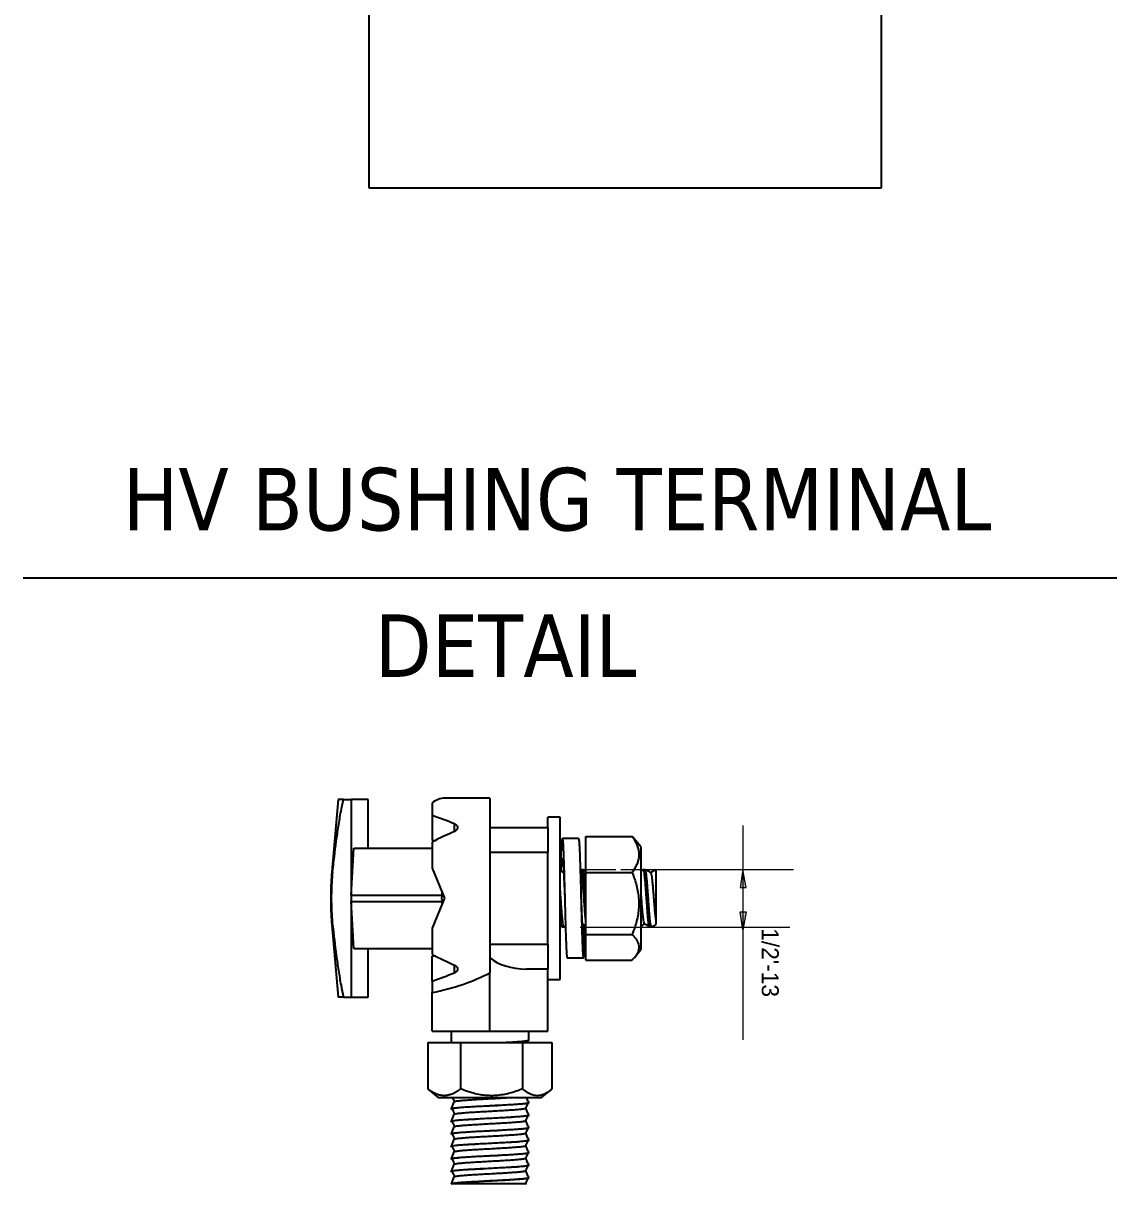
# Model space of a CAD drawing. Header units: millimetres. Extents: x 0 to 6631, y 0 to 4689.
# Drawn here: x 3067 to 3942, y 1814 to 2742 of the extents above; entities that cross this region are included whole.
import ezdxf

# ---------------------------------------------------------------- set-up
doc = ezdxf.new("R2010")
doc.units = ezdxf.units.MM
doc.header["$LTSCALE"] = 13
doc.layers.add('几何体', color=7, linetype='Continuous')
doc.layers.add('标注、文本', color=3, linetype='Continuous', lineweight=25)
doc.layers.add('铁心', color=3, linetype='Continuous', lineweight=0)
doc.styles.get("Standard").update_dxf_attribs({"font": 'gbenor.shx', "bigfont": 'gbcbig.shx'})
doc.styles.add('Tahoma$001', font='tahoma.ttf', dxfattribs={"height": 2.159784})

msp = doc.modelspace()

# ---------------------------------------------------------------- hatches: boundary and pattern name
at = {"layer": '铁心', "lineweight": 13}
h = msp.add_hatch(color=256, dxfattribs=at)
h.dxf.hatch_style = 2
h.paths.add_polyline_path([(3643.02, 2064.98), (3640.98, 2050.64), (3645.59, 2050.64)])
h = msp.add_hatch(color=256, dxfattribs=at)
h.dxf.hatch_style = 2
h.paths.add_polyline_path([(3643.02, 2016.99), (3640.98, 2031.33), (3645.59, 2031.33)])

# ---------------------------------------------------------------- linework, layer by layer
at = {"layer": '几何体'}
for p, q in [((3343.95, 3528.51), (3343.95, 2610.03)), ((3753.95, 2610.03), (3753.95, 3528.51)), ((3343.95, 2610.03), (3753.95, 2610.03)), ((3319.35, 2121.1), (3314.25, 2063.4)), ((3323.65, 2121.1), (3319.35, 2121.1)), ((3323.65, 2121.1), (3329.79, 2121.1)), ((3329.79, 2121.1), (3329.79, 2044.72)), ((3343.23, 2121.1), (3329.79, 2121.1)), ((3343.23, 2082.1), (3343.23, 2121.1)), ((3394.48, 2118.42), (3394.48, 2108.28)), ((3440.73, 2122.1), (3404.48, 2122.1)), ((3440.73, 2122.1), (3440.73, 2098.67)), ((3394.48, 2108.28), (3394.48, 2088.35)), ((3496.98, 2107.1), (3486.98, 2107.1)), ((3486.98, 2098.67), (3486.98, 2107.1)), ((3496.98, 1977.1), (3496.98, 2107.1)), ((3412.33, 2095.56), (3412.33, 2101.62)), ((3440.73, 2098.67), (3440.73, 1985.54)), ((3440.73, 2098.67), (3486.98, 2098.67)), ((3486.98, 2098.67), (3486.98, 2078.67)), ((3394.48, 2088.35), (3397.06, 2088.35)), ((3511.66, 2089.79), (3498.66, 2089.79)), ((3517.48, 2091.52), (3554.45, 2091.52)), ((3517.48, 2062.64), (3517.48, 2091.52)), ((3556.4, 2089.33), (3554.45, 2091.52)), ((3561.48, 2083.16), (3556.42, 2089.35)), ((3329.79, 2044.72), (3331.76, 2082.1)), ((3331.76, 2082.1), (3394.48, 2082.1)), ((3394.48, 2087.06), (3394.48, 2066.1)), ((3486.98, 2078.67), (3440.73, 2078.67)), ((3486.98, 2074.12), (3486.98, 2078.67)), ((3561.48, 2083.16), (3561.48, 2001.05)), ((3486.98, 2010.09), (3486.98, 2074.12)), ((3314.25, 2063.4), (3314.88, 2063.4)), ((3394.48, 2066.1), (3404.48, 2042.1)), ((3499.7, 2062.75), (3499.44, 2062.6)), ((3499.73, 2062.22), (3499.51, 2062.5)), ((3513.41, 2064.96), (3512.96, 2064.69)), ((3514.92, 2064.98), (3513.47, 2064.98)), ((3517.48, 2013.22), (3517.48, 2062.64)), ((3517.48, 2062.64), (3554.45, 2062.64)), ((3563.41, 2064.96), (3561.48, 2063.81)), ((3564.92, 2064.98), (3563.47, 2064.98)), ((3573.47, 2064.98), (3573.41, 2064.89)), ((3313.47, 2045.77), (3313.47, 2038.43)), ((3313.92, 2045.77), (3313.47, 2045.77)), ((3313.92, 2038.43), (3313.92, 2045.77)), ((3329.79, 2044.72), (3402.21, 2044.72)), ((3329.79, 2044.72), (3329.79, 2039.49)), ((3404.48, 2042.1), (3394.48, 2018.1)), ((3313.47, 2038.43), (3313.92, 2038.43)), ((3329.79, 2039.49), (3402.21, 2039.49)), ((3331.76, 2002.1), (3329.79, 2039.49)), ((3329.79, 2039.49), (3329.79, 1963.1)), ((3402.21, 2039.49), (3402.31, 2036.91)), ((3314.25, 2020.81), (3319.35, 1963.1)), ((3314.88, 2020.81), (3314.25, 2020.81)), ((3394.48, 2018.1), (3394.48, 1997.15)), ((3498.47, 2019.23), (3499.92, 2019.23)), ((3499.97, 2019.24), (3501.16, 2019.87)), ((3568.47, 2019.23), (3569.92, 2019.23)), ((3440.73, 2005.54), (3486.98, 2005.54)), ((3486.98, 2005.54), (3486.98, 2010.09)), ((3486.98, 2005.54), (3486.98, 1985.54)), ((3517.48, 2013.22), (3554.45, 2013.22)), ((3517.48, 1992.69), (3517.48, 2013.22)), ((3331.76, 2002.1), (3394.48, 2002.1)), ((3343.23, 1963.1), (3343.23, 2002.1)), ((3394.48, 1975.93), (3394.48, 1995.85)), ((3397.06, 1995.85), (3394.48, 1995.85)), ((3556.42, 1994.86), (3561.48, 2001.05)), ((3412.33, 1982.59), (3412.33, 1988.65)), ((3502.48, 1994.42), (3515.48, 1994.42)), ((3517.48, 1992.69), (3554.45, 1992.69)), ((3440.73, 1985.54), (3440.73, 1982.54)), ((3440.73, 1935.85), (3440.73, 1982.54)), ((3486.98, 1985.54), (3469.89, 1985.54)), ((3486.98, 1982.84), (3486.98, 1985.54)), ((3486.98, 1935.85), (3486.98, 1982.84)), ((3486.98, 1977.1), (3496.98, 1977.1)), ((3394.48, 1975.93), (3394.48, 1966.69)), ((3323.65, 1963.1), (3319.35, 1963.1)), ((3323.65, 1963.1), (3329.79, 1963.1)), ((3329.79, 1963.1), (3343.23, 1963.1)), ((3394.48, 1935.85), (3394.48, 1966.69)), ((3394.48, 1935.85), (3440.73, 1935.85)), ((3409.73, 1935.85), (3409.73, 1933.76)), ((3409.73, 1933.76), (3409.73, 1926.7)), ((3440.73, 1935.85), (3486.98, 1935.85)), ((3471.73, 1928.76), (3471.73, 1935.85)), ((3391.1, 1926.7), (3391.1, 1889.73)), ((3391.1, 1926.7), (3417.14, 1926.7)), ((3417.14, 1926.7), (3417.14, 1889.73)), ((3417.14, 1926.7), (3466.78, 1926.7)), ((3466.78, 1926.7), (3466.78, 1889.73)), ((3466.78, 1926.7), (3490.36, 1926.7)), ((3470.67, 1926.7), (3471.72, 1928.72)), ((3490.36, 1926.7), (3490.36, 1889.73)), ((3391.1, 1889.73), (3391.89, 1889.07)), ((3391.86, 1889.08), (3399.67, 1882.7)), ((3481.79, 1882.7), (3489.59, 1889.08)), ((3481.79, 1882.7), (3399.67, 1882.7)), ((3471.73, 1878.76), (3471.73, 1878.85)), ((3409.73, 1873.85), (3409.73, 1873.76)), ((3471.73, 1868.76), (3471.73, 1868.85)), ((3409.73, 1863.85), (3409.73, 1863.76)), ((3471.73, 1858.76), (3471.73, 1858.85)), ((3409.73, 1853.85), (3409.73, 1853.76)), ((3471.73, 1848.76), (3471.73, 1848.85)), ((3409.73, 1843.85), (3409.73, 1843.76)), ((3471.73, 1838.76), (3471.73, 1838.85)), ((3409.73, 1833.85), (3409.73, 1833.76)), ((3471.73, 1828.76), (3471.73, 1828.85)), ((3409.73, 1823.85), (3409.73, 1823.76)), ((3471.73, 1818.76), (3471.73, 1818.85)), ((3469.7, 1813.89), (3469.48, 1814.43))]:
    msp.add_line(p, q, dxfattribs=at)
at = {"layer": '几何体', "flags": 128}
for points in [[(3410.41, 1873.44), (3410.32, 1873.45), (3409.73, 1873.76), (3409.78, 1873.85), (3410.62, 1874.14), (3412.47, 1874.44), (3415.22, 1874.73), (3418.79, 1875.01), (3423.51, 1875.33), (3428.89, 1875.64), (3434.65, 1875.94), (3440.73, 1876.26), (3446.81, 1876.58), (3452.57, 1876.88), (3457.94, 1877.2), (3462.67, 1877.52), (3466.5, 1877.82), (3469.36, 1878.13), (3471.14, 1878.45), (3471.73, 1878.76), (3471.73, 1878.76)], [(3410.41, 1863.44), (3410.32, 1863.45), (3409.73, 1863.76), (3409.78, 1863.85), (3410.62, 1864.14), (3412.47, 1864.44), (3415.22, 1864.73), (3418.79, 1865.01), (3423.51, 1865.33), (3428.89, 1865.64), (3434.65, 1865.94), (3440.73, 1866.26), (3446.81, 1866.58), (3452.57, 1866.88), (3457.94, 1867.2), (3462.67, 1867.52), (3466.5, 1867.82), (3469.36, 1868.13), (3471.14, 1868.45), (3471.73, 1868.76), (3471.73, 1868.76)], [(3410.41, 1853.44), (3410.32, 1853.45), (3409.73, 1853.76), (3409.78, 1853.85), (3410.62, 1854.14), (3412.47, 1854.44), (3415.22, 1854.73), (3418.79, 1855.01), (3423.51, 1855.33), (3428.89, 1855.64), (3434.65, 1855.94), (3440.73, 1856.26), (3446.81, 1856.58), (3452.57, 1856.88), (3457.94, 1857.2), (3462.67, 1857.52), (3466.5, 1857.82), (3469.36, 1858.13), (3471.14, 1858.45), (3471.73, 1858.76), (3471.73, 1858.76)], [(3410.41, 1843.44), (3410.32, 1843.45), (3409.73, 1843.76), (3409.78, 1843.85), (3410.62, 1844.14), (3412.47, 1844.44), (3415.22, 1844.73), (3418.79, 1845.01), (3423.51, 1845.33), (3428.89, 1845.64), (3434.65, 1845.94), (3440.73, 1846.26), (3446.81, 1846.58), (3452.57, 1846.88), (3457.94, 1847.2), (3462.67, 1847.52), (3466.5, 1847.82), (3469.36, 1848.13), (3471.14, 1848.45), (3471.73, 1848.76), (3471.73, 1848.76)], [(3410.41, 1833.44), (3410.32, 1833.45), (3409.73, 1833.76), (3409.78, 1833.85), (3410.62, 1834.14), (3412.47, 1834.44), (3415.22, 1834.73), (3418.79, 1835.01), (3423.51, 1835.33), (3428.89, 1835.64), (3434.65, 1835.94), (3440.73, 1836.26), (3446.81, 1836.58), (3452.57, 1836.88), (3457.94, 1837.2), (3462.67, 1837.52), (3466.5, 1837.82), (3469.36, 1838.13), (3471.14, 1838.45), (3471.73, 1838.76), (3471.73, 1838.76)], [(3410.41, 1823.44), (3410.32, 1823.45), (3409.73, 1823.76), (3409.78, 1823.85), (3410.62, 1824.14), (3412.47, 1824.44), (3415.22, 1824.73), (3418.79, 1825.01), (3423.51, 1825.33), (3428.89, 1825.64), (3434.65, 1825.94), (3440.73, 1826.26), (3446.81, 1826.58), (3452.57, 1826.88), (3457.94, 1827.2), (3462.67, 1827.52), (3466.5, 1827.82), (3469.36, 1828.13), (3471.14, 1828.45), (3471.73, 1828.76), (3471.73, 1828.76)]]:
    msp.add_lwpolyline(points, dxfattribs=at)
at = {"layer": '几何体'}
for centre, start, end in [((3513.47, 2045.77), 174.94393, 180), ((3513.47, 2038.43), 180, 185.05607)]:
    msp.add_arc(centre, 200, start, end, dxfattribs=at)
for centre, major_axis, ratio, start_param, end_param in [((3404.48, 2042.1), (0, 80), 0.416667, 0, 0.304693), ((3419.48, 2042.1), (131.35, -65.45), 0.350222, 1.797193, 1.932191), ((3419.48, 2042.1), (131.35, 65.45), 0.350222, 1.451638, 1.586635), ((3419.48, 2042.1), (131.35, -65.45), 0.350222, 4.69655, 4.831548), ((3469.89, 2005.54), (34.64, 0), 0.57735, 3.711747, 4.712389), ((3419.48, 2042.1), (131.35, 65.45), 0.350222, 4.350995, 4.485992), ((3348.23, 2042.1), (138.56, 0), 0.57735, 5.0527, 5.443317)]:
    msp.add_ellipse(centre, major_axis=major_axis, ratio=ratio, start_param=start_param, end_param=end_param, dxfattribs=at)
for points, knots in [([(3314.88, 2063.4), (3315.83, 2071.49), (3317.25, 2083.64), (3319.56, 2099.69), (3321.38, 2110.93), (3322.94, 2117.96), (3323.65, 2121.1)], [0, 0, 0, 0, 0.415134, 0.623065, 0.831273, 1, 1, 1, 1]), ([(3412.33, 2101.62), (3412.79, 2101.4), (3413.7, 2100.94), (3414.53, 2099.91), (3414.86, 2098.74), (3414.6, 2097.54), (3413.79, 2096.38), (3412.83, 2095.84), (3412.33, 2095.56)], [0, 0, 0, 0, 0.163826, 0.327654, 0.491393, 0.654851, 0.818278, 1, 1, 1, 1]), ([(3497.31, 2063.73), (3497.32, 2064.19), (3497.4, 2066.92), (3497.55, 2071.39), (3497.74, 2076.89), (3497.92, 2081.49), (3498.1, 2085.18), (3498.29, 2087.88), (3498.48, 2089.5), (3498.67, 2089.97), (3498.85, 2089.32), (3499.03, 2087.57), (3499.23, 2084.74), (3499.42, 2080.86), (3499.61, 2076.08), (3499.79, 2070.54), (3499.97, 2064.34), (3500.16, 2057.56), (3500.36, 2050.37), (3500.55, 2043.03), (3500.73, 2035.72), (3500.91, 2028.57), (3501.1, 2021.67), (3501.3, 2015.22), (3501.49, 2009.46), (3501.67, 2004.51), (3501.85, 2000.43), (3502.04, 1997.29), (3502.23, 1995.28), (3502.38, 1994.37), (3502.46, 1994.51), (3502.48, 1994.54)], [0, 0, 0, 0, 0.0075335, 0.0442685, 0.0807823, 0.1166487, 0.152515, 0.1890288, 0.2257638, 0.2622776, 0.298144, 0.3340103, 0.3705242, 0.4072591, 0.443773, 0.4796393, 0.5155056, 0.5520195, 0.5887544, 0.6252683, 0.6611346, 0.6970009, 0.7335148, 0.7702497, 0.8067636, 0.8426299, 0.8784962, 0.9150101, 0.9517451, 0.9882589, 1, 1, 1, 1]), ([(3511.66, 2089.74), (3511.66, 2089.76), (3511.73, 2089.94), (3511.85, 2089.25), (3512.03, 2087.59), (3512.23, 2084.73), (3512.42, 2080.86), (3512.61, 2076.08), (3512.79, 2070.54), (3512.97, 2064.34), (3513.16, 2057.56), (3513.36, 2050.37), (3513.55, 2043.03), (3513.73, 2035.72), (3513.91, 2028.57), (3514.1, 2021.67), (3514.3, 2015.22), (3514.49, 2009.46), (3514.67, 2004.51), (3514.85, 2000.43), (3515.04, 1997.3), (3515.23, 1995.23), (3515.42, 1994.29), (3515.6, 1994.49), (3515.78, 1995.78), (3515.98, 1998.19), (3516.17, 2001.66), (3516.36, 2006.08), (3516.54, 2011.33), (3516.69, 2016.18), (3516.78, 2019.46), (3516.82, 2020.55)], [0, 0, 0, 0, 0.003064, 0.038923, 0.074781, 0.111287, 0.148013, 0.184519, 0.220377, 0.256235, 0.292741, 0.329468, 0.365973, 0.401832, 0.43769, 0.474196, 0.510922, 0.547428, 0.583286, 0.619144, 0.65565, 0.692377, 0.728882, 0.764741, 0.800599, 0.837105, 0.873831, 0.910337, 0.946195, 0.982053, 1, 1, 1, 1]), ([(3554.45, 2091.52), (3555.29, 2090.26), (3556.77, 2088.04), (3558.34, 2084.76), (3559.38, 2081.72), (3559.92, 2078.6), (3559.91, 2075.54), (3559.4, 2072.59), (3558.48, 2069.75), (3557.17, 2066.94), (3555.78, 2064.57), (3554.8, 2063.15), (3554.45, 2062.64)], [0, 0, 0, 0, 0.136729, 0.239705, 0.342646, 0.448946, 0.555232, 0.651353, 0.747497, 0.846086, 0.944701, 1, 1, 1, 1]), ([(3497.65, 2063.54), (3497.66, 2063.8), (3497.76, 2065.63), (3497.92, 2068.29), (3498.14, 2071.32), (3498.39, 2073.22), (3498.63, 2073.97), (3498.85, 2073.55), (3499.08, 2071.98), (3499.32, 2069.29), (3499.56, 2065.58), (3499.79, 2061.04), (3500.02, 2055.8), (3500.26, 2050.03), (3500.45, 2045.35), (3500.55, 2042.7), (3500.57, 2042.09)], [0, 0, 0, 0, 0.012587, 0.092129, 0.17167, 0.252712, 0.333753, 0.413295, 0.492836, 0.573878, 0.654919, 0.73446, 0.814002, 0.895043, 0.976085, 1, 1, 1, 1]), ([(3314.88, 2063.4), (3314.6, 2060.49), (3314.03, 2054.65), (3313.95, 2048.74), (3313.92, 2045.77)], [0, 0, 0, 0, 0.4978927, 1, 1, 1, 1]), ([(3499.51, 2062.56), (3498.75, 2062.96), (3497.91, 2063.41), (3497.07, 2063.85), (3496.98, 2063.9)], [0, 0, 0, 0, 0.895937, 1, 1, 1, 1]), ([(3517.48, 2023.57), (3517.4, 2024.31), (3517.21, 2025.98), (3516.91, 2029.33), (3516.59, 2033.29), (3516.29, 2037.61), (3515.97, 2042.1), (3515.65, 2046.6), (3515.35, 2050.91), (3515.04, 2054.89), (3514.71, 2058.38), (3514.41, 2061.24), (3514.1, 2063.39), (3513.78, 2064.64), (3513.55, 2065.13), (3513.43, 2064.92), (3513.41, 2064.89)], [0, 0, 0, 0, 0.063263, 0.140469, 0.217372, 0.293346, 0.37043, 0.447514, 0.523488, 0.600391, 0.677597, 0.753701, 0.830365, 0.907631, 0.983997, 1, 1, 1, 1]), ([(3517.48, 2041.24), (3517.46, 2041.53), (3517.33, 2043.31), (3517.1, 2046.6), (3516.8, 2050.91), (3516.48, 2054.89), (3516.16, 2058.38), (3515.86, 2061.25), (3515.55, 2063.36), (3515.23, 2064.72), (3515.02, 2064.89), (3514.92, 2064.98)], [0, 0, 0, 0, 0.023668, 0.146327, 0.26722, 0.389592, 0.512444, 0.633544, 0.755535, 0.878484, 1, 1, 1, 1]), ([(3517.48, 2063.64), (3517.4, 2063.68), (3516.57, 2064.12), (3515.73, 2064.56), (3514.98, 2064.96)], [0, 0, 0, 0, 0.0946647, 1, 1, 1, 1]), ([(3554.45, 2062.64), (3555.12, 2060.96), (3556.44, 2057.59), (3558.03, 2052.34), (3559.21, 2046.95), (3559.87, 2041.46), (3559.95, 2035.97), (3559.46, 2030.46), (3558.39, 2024.96), (3556.76, 2019.16), (3555.27, 2015.31), (3554.45, 2013.22)], [0, 0, 0, 0, 0.106606, 0.21318, 0.322356, 0.431492, 0.538529, 0.645577, 0.756842, 0.868154, 1, 1, 1, 1]), ([(3568.47, 2019.23), (3568.37, 2019.31), (3568.16, 2019.48), (3567.84, 2020.84), (3567.53, 2022.96), (3567.23, 2025.82), (3566.91, 2029.31), (3566.59, 2033.3), (3566.29, 2037.61), (3565.97, 2042.1), (3565.65, 2046.6), (3565.35, 2050.91), (3565.04, 2054.89), (3564.71, 2058.38), (3564.41, 2061.24), (3564.1, 2063.39), (3563.78, 2064.64), (3563.55, 2065.13), (3563.43, 2064.92), (3563.41, 2064.89)], [0, 0, 0, 0, 0.06143, 0.123584, 0.185254, 0.246473, 0.308579, 0.370441, 0.431556, 0.493563, 0.555571, 0.616686, 0.678548, 0.740654, 0.801873, 0.863543, 0.925697, 0.987127, 1, 1, 1, 1]), ([(3569.98, 2019.31), (3569.96, 2019.28), (3569.83, 2019.08), (3569.61, 2019.57), (3569.29, 2020.82), (3568.98, 2022.97), (3568.67, 2025.82), (3568.35, 2029.31), (3568.04, 2033.3), (3567.74, 2037.61), (3567.42, 2042.1), (3567.1, 2046.6), (3566.8, 2050.91), (3566.48, 2054.89), (3566.16, 2058.38), (3565.86, 2061.25), (3565.55, 2063.36), (3565.23, 2064.72), (3565.02, 2064.89), (3564.92, 2064.98)], [0, 0, 0, 0, 0.011397, 0.072919, 0.135166, 0.196927, 0.258239, 0.320437, 0.382392, 0.443598, 0.505698, 0.567799, 0.629005, 0.69096, 0.753158, 0.814469, 0.876231, 0.938478, 1, 1, 1, 1]), ([(3569.51, 2062.56), (3568.75, 2062.96), (3567.24, 2063.76), (3565.73, 2064.56), (3564.98, 2064.96)], [0, 0, 0, 0, 0.499998, 1, 1, 1, 1]), ([(3573.41, 2064.96), (3572.74, 2064.56), (3571.41, 2063.77), (3570.09, 2062.98), (3569.44, 2062.6)], [0, 0, 0, 0, 0.5084312, 1, 1, 1, 1]), ([(3573.47, 2025.34), (3573.38, 2026.06), (3573.19, 2027.62), (3572.88, 2030.66), (3572.56, 2034.22), (3572.26, 2038.08), (3571.94, 2042.1), (3571.63, 2046.12), (3571.32, 2049.99), (3571.01, 2053.55), (3570.69, 2056.67), (3570.39, 2059.24), (3570.07, 2061.13), (3569.77, 2062.29), (3569.59, 2062.43), (3569.51, 2062.5)], [0, 0, 0, 0, 0.069578, 0.148961, 0.228032, 0.306145, 0.385403, 0.464661, 0.542774, 0.621846, 0.701228, 0.779476, 0.858301, 0.937746, 1, 1, 1, 1]), ([(3573.47, 2064.98), (3573.47, 2064.87), (3573.47, 2064.64), (3573.47, 2063.51), (3573.47, 2061.82), (3573.47, 2059.58), (3573.47, 2056.83), (3573.47, 2053.72), (3573.47, 2050.29), (3573.47, 2046.72), (3573.47, 2043.01), (3573.47, 2039.38), (3573.47, 2035.84), (3573.47, 2032.58), (3573.47, 2029.61), (3573.47, 2027.17), (3573.47, 2025.91), (3573.47, 2025.34)], [0, 0, 0, 0, 0.068332, 0.138646, 0.206978, 0.277295, 0.345392, 0.415563, 0.482081, 0.550543, 0.616538, 0.684529, 0.749237, 0.815857, 0.879748, 0.945555, 1, 1, 1, 1]), ([(3402.31, 2047.31), (3402.28, 2046.97), (3402.2, 2046.12), (3402.21, 2045.25), (3402.21, 2044.72)], [0, 0, 0, 0, 0.398937, 1, 1, 1, 1]), ([(3499.98, 2019.31), (3499.96, 2019.28), (3499.83, 2019.08), (3499.61, 2019.57), (3499.29, 2020.82), (3498.98, 2022.97), (3498.67, 2025.82), (3498.35, 2029.31), (3498.04, 2033.29), (3497.74, 2037.61), (3497.42, 2042.09), (3497.16, 2045.73), (3497.02, 2047.73), (3496.98, 2048.29)], [0, 0, 0, 0, 0.019242, 0.123112, 0.228206, 0.332481, 0.435996, 0.541008, 0.645609, 0.748946, 0.853793, 0.95864, 1, 1, 1, 1]), ([(3513.58, 2041.83), (3513.58, 2041.82), (3513.58, 2041.79), (3513.57, 2041.97), (3513.57, 2042.1)], [0, 0, 0, 0, 0.2441511, 1, 1, 1, 1]), ([(3513.57, 2042.09), (3513.62, 2040.69), (3513.75, 2037.26), (3513.96, 2031.91), (3514.2, 2026.3), (3514.44, 2021.28), (3514.67, 2017.07), (3514.89, 2013.76), (3515.14, 2011.48), (3515.38, 2010.35), (3515.6, 2010.39), (3515.83, 2011.59), (3516.07, 2013.94), (3516.3, 2017), (3516.43, 2019.62), (3516.49, 2020.74)], [0, 0, 0, 0, 0.055589, 0.135076, 0.216063, 0.29705, 0.376537, 0.456025, 0.537011, 0.617998, 0.697486, 0.776973, 0.85796, 0.938947, 1, 1, 1, 1]), ([(3564.51, 2021.71), (3564.49, 2021.68), (3564.36, 2021.49), (3564.13, 2021.96), (3563.79, 2023.16), (3563.49, 2025.12), (3563.19, 2027.65), (3562.88, 2030.66), (3562.56, 2034.22), (3562.26, 2038.09), (3561.94, 2042.1), (3561.68, 2045.47), (3561.53, 2047.36), (3561.48, 2047.97)], [0, 0, 0, 0, 0.020982, 0.127573, 0.235389, 0.342171, 0.433218, 0.537096, 0.640567, 0.742783, 0.846498, 0.950212, 1, 1, 1, 1]), ([(3313.92, 2038.43), (3313.95, 2035.49), (3314.03, 2029.58), (3314.6, 2023.74), (3314.88, 2020.81)], [0, 0, 0, 0, 0.497967, 1, 1, 1, 1]), ([(3498.47, 2019.23), (3498.37, 2019.31), (3498.16, 2019.48), (3497.84, 2020.84), (3497.53, 2022.97), (3497.25, 2025.57), (3497.06, 2027.68), (3496.98, 2028.61)], [0, 0, 0, 0, 0.208626, 0.419711, 0.629151, 0.837063, 1, 1, 1, 1]), ([(3573.47, 2025.34), (3573.47, 2024.68), (3573.47, 2023.36), (3573.47, 2022.04), (3573.47, 2021.22), (3573.47, 2021.16), (3573.47, 2021.13)], [0, 0, 0, 0, 0.254862, 0.517115, 0.771974, 1, 1, 1, 1]), ([(3314.88, 2020.81), (3315.83, 2012.72), (3317.25, 2000.57), (3319.55, 1984.51), (3321.38, 1973.28), (3322.95, 1966.25), (3323.65, 1963.1)], [0, 0, 0, 0, 0.415131, 0.623233, 0.831274, 1, 1, 1, 1]), ([(3514.66, 2021.82), (3515.33, 2021.42), (3516.27, 2020.87), (3517.21, 2020.32), (3517.48, 2020.16)], [0, 0, 0, 0, 0.714064, 1, 1, 1, 1]), ([(3561.48, 2020.04), (3561.73, 2020.18), (3562.74, 2020.71), (3563.75, 2021.25), (3564.51, 2021.65)], [0, 0, 0, 0, 0.251411, 1, 1, 1, 1]), ([(3564.66, 2021.82), (3565.33, 2021.42), (3566.67, 2020.63), (3568.02, 2019.84), (3568.69, 2019.45)], [0, 0, 0, 0, 0.499999, 1, 1, 1, 1]), ([(3569.97, 2019.24), (3570.73, 2019.64), (3571.9, 2020.26), (3573.07, 2020.88), (3573.48, 2021.1)], [0, 0, 0, 0, 0.645567, 1, 1, 1, 1]), ([(3554.45, 2013.22), (3555.12, 2012.52), (3556.44, 2011.12), (3558.03, 2008.94), (3559.21, 2006.7), (3559.87, 2004.43), (3559.95, 2002.14), (3559.46, 1999.86), (3558.4, 1997.57), (3556.76, 1995.16), (3555.27, 1993.55), (3554.45, 1992.69)], [0, 0, 0, 0, 0.106605, 0.213179, 0.322354, 0.431489, 0.537964, 0.645578, 0.756419, 0.868155, 1, 1, 1, 1]), ([(3412.33, 1988.65), (3412.79, 1988.4), (3413.7, 1987.9), (3414.53, 1986.8), (3414.86, 1985.6), (3414.6, 1984.42), (3413.79, 1983.32), (3412.83, 1982.84), (3412.33, 1982.59)], [0, 0, 0, 0, 0.163826, 0.327654, 0.491393, 0.654851, 0.818278, 1, 1, 1, 1]), ([(3449.14, 1926.7), (3450.3, 1926.76), (3453.42, 1926.92), (3458.05, 1927.2), (3462.79, 1927.52), (3466.67, 1927.82), (3469.54, 1928.13), (3471.38, 1928.45), (3471.61, 1928.66), (3471.73, 1928.76)], [0, 0, 0, 0, 0.089407, 0.241472, 0.394131, 0.544622, 0.696215, 0.848994, 1, 1, 1, 1]), ([(3417.14, 1889.73), (3416.26, 1889.07), (3414.48, 1887.74), (3411.72, 1886.16), (3408.87, 1884.97), (3405.99, 1884.31), (3403.09, 1884.23), (3400.19, 1884.72), (3397.29, 1885.79), (3394.23, 1887.42), (3392.2, 1888.92), (3391.1, 1889.73)], [0, 0, 0, 0, 0.106605, 0.213179, 0.322354, 0.431489, 0.537964, 0.645578, 0.756419, 0.868155, 1, 1, 1, 1]), ([(3466.78, 1889.73), (3465.08, 1889.07), (3461.7, 1887.74), (3456.43, 1886.16), (3451.02, 1884.97), (3445.5, 1884.31), (3439.99, 1884.24), (3434.45, 1884.73), (3428.93, 1885.79), (3423.11, 1887.42), (3419.24, 1888.92), (3417.14, 1889.73)], [0, 0, 0, 0, 0.106606, 0.21318, 0.322356, 0.431492, 0.538529, 0.645577, 0.756842, 0.868154, 1, 1, 1, 1]), ([(3490.36, 1889.73), (3489.33, 1888.89), (3487.52, 1887.41), (3484.84, 1885.84), (3482.36, 1884.8), (3479.81, 1884.27), (3477.31, 1884.27), (3474.9, 1884.78), (3472.58, 1885.7), (3470.29, 1887.01), (3468.35, 1888.41), (3467.19, 1889.38), (3466.78, 1889.73)], [0, 0, 0, 0, 0.136729, 0.239705, 0.342646, 0.448946, 0.555232, 0.651353, 0.747497, 0.846086, 0.944701, 1, 1, 1, 1]), ([(3409.73, 1873.85), (3409.84, 1873.96), (3410.07, 1874.16), (3411.92, 1874.48), (3414.79, 1874.79), (3418.67, 1875.1), (3423.4, 1875.42), (3428.79, 1875.73), (3434.64, 1876.04), (3440.73, 1876.35), (3446.82, 1876.67), (3452.67, 1876.97), (3458.06, 1877.29), (3462.79, 1877.61), (3466.66, 1877.91), (3469.57, 1878.23), (3471.25, 1878.55), (3471.93, 1878.76), (3471.69, 1878.87), (3471.67, 1878.89)], [0, 0, 0, 0, 0.06184, 0.124406, 0.186486, 0.248115, 0.310632, 0.372906, 0.434429, 0.496849, 0.559268, 0.620792, 0.683065, 0.745582, 0.807212, 0.869292, 0.931857, 0.993698, 1, 1, 1, 1]), ([(3411.99, 1879.47), (3411.62, 1878.54), (3410.86, 1876.68), (3410.11, 1874.81), (3409.74, 1873.88)], [0, 0, 0, 0, 0.499999, 1, 1, 1, 1]), ([(3410.76, 1882.7), (3411, 1882.23), (3411.62, 1881.03), (3412.23, 1879.83), (3412.6, 1879.11)], [0, 0, 0, 0, 0.397888, 1, 1, 1, 1]), ([(3412.04, 1879.47), (3412.14, 1879.56), (3412.35, 1879.75), (3414.02, 1880.06), (3416.67, 1880.37), (3420.27, 1880.68), (3424.66, 1881), (3429.66, 1881.31), (3435.08, 1881.61), (3440.73, 1881.93), (3446.36, 1882.25), (3450.89, 1882.5), (3453.28, 1882.65), (3454.05, 1882.7)], [0, 0, 0, 0, 0.085684, 0.182929, 0.279419, 0.375208, 0.472378, 0.569169, 0.664793, 0.761811, 0.858829, 0.954453, 1, 1, 1, 1]), ([(3412.04, 1869.47), (3412.14, 1869.56), (3412.35, 1869.75), (3414.02, 1870.06), (3416.67, 1870.37), (3420.27, 1870.68), (3424.66, 1871), (3429.66, 1871.31), (3435.08, 1871.61), (3440.73, 1871.93), (3446.37, 1872.25), (3451.8, 1872.55), (3456.8, 1872.87), (3461.3, 1873.2), (3465.05, 1873.52), (3467.66, 1873.84), (3469.14, 1874.13), (3469.32, 1874.31), (3469.4, 1874.39)], [0, 0, 0, 0, 0.056351, 0.120307, 0.183765, 0.246762, 0.310668, 0.374324, 0.437213, 0.501019, 0.564824, 0.627713, 0.69137, 0.755275, 0.823074, 0.891499, 0.950553, 1, 1, 1, 1]), ([(3469.46, 1874.39), (3469.84, 1875.11), (3470.59, 1876.56), (3471.34, 1878), (3471.72, 1878.72)], [0, 0, 0, 0, 0.499999, 1, 1, 1, 1]), ([(3471.72, 1868.88), (3471.35, 1869.81), (3470.6, 1871.66), (3469.85, 1873.51), (3469.48, 1874.43)], [0, 0, 0, 0, 0.503432, 1, 1, 1, 1]), ([(3471.72, 1878.88), (3471.35, 1879.81), (3470.83, 1881.09), (3470.32, 1882.36), (3470.18, 1882.7)], [0, 0, 0, 0, 0.7310471, 1, 1, 1, 1]), ([(3411.99, 1869.47), (3411.62, 1868.54), (3410.86, 1866.68), (3410.11, 1864.81), (3409.74, 1863.88)], [0, 0, 0, 0, 0.499999, 1, 1, 1, 1]), ([(3409.79, 1863.89), (3409.9, 1863.98), (3410.12, 1864.17), (3411.92, 1864.48), (3414.79, 1864.79), (3418.67, 1865.1), (3423.4, 1865.42), (3428.79, 1865.73), (3434.64, 1866.04), (3440.73, 1866.35), (3446.82, 1866.67), (3452.67, 1866.97), (3458.06, 1867.29), (3462.79, 1867.61), (3466.66, 1867.91), (3469.57, 1868.23), (3471.25, 1868.55), (3471.93, 1868.76), (3471.69, 1868.87), (3471.67, 1868.89)], [0, 0, 0, 0, 0.0558899, 0.1188525, 0.1813264, 0.2433466, 0.30626, 0.3689284, 0.4308424, 0.4936576, 0.5564728, 0.6183867, 0.6810552, 0.7439686, 0.8059888, 0.8684627, 0.9314253, 0.9936576, 1, 1, 1, 1]), ([(3410.39, 1873.44), (3410.75, 1872.71), (3411.49, 1871.27), (3412.23, 1869.83), (3412.6, 1869.11)], [0, 0, 0, 0, 0.5, 1, 1, 1, 1]), ([(3469.46, 1864.39), (3469.84, 1865.11), (3470.59, 1866.56), (3471.34, 1868), (3471.72, 1868.72)], [0, 0, 0, 0, 0.499999, 1, 1, 1, 1]), ([(3409.73, 1853.85), (3409.84, 1853.96), (3410.07, 1854.16), (3411.92, 1854.48), (3414.79, 1854.79), (3418.67, 1855.1), (3423.4, 1855.42), (3428.79, 1855.73), (3434.64, 1856.04), (3440.73, 1856.35), (3446.82, 1856.67), (3452.67, 1856.97), (3458.06, 1857.29), (3462.79, 1857.61), (3466.66, 1857.91), (3469.57, 1858.23), (3471.25, 1858.55), (3471.93, 1858.76), (3471.69, 1858.87), (3471.67, 1858.89)], [0, 0, 0, 0, 0.06184, 0.124406, 0.186486, 0.248115, 0.310632, 0.372906, 0.434429, 0.496849, 0.559268, 0.620792, 0.683065, 0.745582, 0.807212, 0.869292, 0.931857, 0.993698, 1, 1, 1, 1]), ([(3411.99, 1859.47), (3411.62, 1858.54), (3410.86, 1856.68), (3410.11, 1854.81), (3409.74, 1853.88)], [0, 0, 0, 0, 0.499999, 1, 1, 1, 1]), ([(3410.39, 1863.44), (3410.75, 1862.71), (3411.49, 1861.27), (3412.23, 1859.83), (3412.6, 1859.11)], [0, 0, 0, 0, 0.5, 1, 1, 1, 1]), ([(3412.04, 1859.47), (3412.14, 1859.56), (3412.35, 1859.75), (3414.02, 1860.06), (3416.67, 1860.37), (3420.27, 1860.68), (3424.66, 1861), (3429.66, 1861.31), (3435.08, 1861.61), (3440.73, 1861.93), (3446.37, 1862.25), (3451.8, 1862.55), (3456.8, 1862.87), (3461.3, 1863.2), (3465.05, 1863.52), (3467.66, 1863.84), (3469.14, 1864.13), (3469.32, 1864.31), (3469.4, 1864.39)], [0, 0, 0, 0, 0.056351, 0.120307, 0.183765, 0.246762, 0.310668, 0.374324, 0.437213, 0.501019, 0.564824, 0.627713, 0.69137, 0.755275, 0.823074, 0.891499, 0.950553, 1, 1, 1, 1]), ([(3469.46, 1854.39), (3469.84, 1855.11), (3470.59, 1856.56), (3471.34, 1858), (3471.72, 1858.72)], [0, 0, 0, 0, 0.499999, 1, 1, 1, 1]), ([(3471.72, 1858.88), (3471.35, 1859.81), (3470.6, 1861.66), (3469.85, 1863.51), (3469.48, 1864.43)], [0, 0, 0, 0, 0.503432, 1, 1, 1, 1]), ([(3411.99, 1849.47), (3411.62, 1848.54), (3410.86, 1846.68), (3410.11, 1844.81), (3409.74, 1843.88)], [0, 0, 0, 0, 0.499999, 1, 1, 1, 1]), ([(3409.79, 1843.89), (3409.9, 1843.98), (3410.12, 1844.17), (3411.92, 1844.48), (3414.79, 1844.79), (3418.67, 1845.1), (3423.4, 1845.42), (3428.79, 1845.73), (3434.64, 1846.04), (3440.73, 1846.35), (3446.82, 1846.67), (3452.67, 1846.97), (3458.06, 1847.29), (3462.79, 1847.61), (3466.66, 1847.91), (3469.57, 1848.23), (3471.25, 1848.55), (3471.93, 1848.76), (3471.69, 1848.87), (3471.67, 1848.89)], [0, 0, 0, 0, 0.05589, 0.118853, 0.181326, 0.243347, 0.30626, 0.368928, 0.430842, 0.493658, 0.556473, 0.618387, 0.681055, 0.743969, 0.805989, 0.868463, 0.931425, 0.993658, 1, 1, 1, 1]), ([(3410.39, 1853.44), (3410.75, 1852.71), (3411.49, 1851.27), (3412.23, 1849.83), (3412.6, 1849.11)], [0, 0, 0, 0, 0.5, 1, 1, 1, 1]), ([(3412.04, 1849.47), (3412.14, 1849.56), (3412.35, 1849.75), (3414.02, 1850.06), (3416.67, 1850.37), (3420.27, 1850.68), (3424.66, 1851), (3429.66, 1851.31), (3435.08, 1851.61), (3440.73, 1851.93), (3446.37, 1852.25), (3451.8, 1852.55), (3456.8, 1852.87), (3461.3, 1853.2), (3465.05, 1853.52), (3467.66, 1853.84), (3469.14, 1854.13), (3469.32, 1854.31), (3469.4, 1854.39)], [0, 0, 0, 0, 0.056351, 0.120307, 0.183765, 0.246762, 0.310668, 0.374324, 0.437213, 0.501019, 0.564824, 0.627713, 0.69137, 0.755275, 0.823074, 0.891499, 0.950553, 1, 1, 1, 1]), ([(3469.46, 1844.39), (3469.84, 1845.11), (3470.59, 1846.56), (3471.34, 1848), (3471.72, 1848.72)], [0, 0, 0, 0, 0.499999, 1, 1, 1, 1]), ([(3471.72, 1848.88), (3471.35, 1849.81), (3470.6, 1851.66), (3469.85, 1853.51), (3469.48, 1854.43)], [0, 0, 0, 0, 0.503432, 1, 1, 1, 1]), ([(3411.99, 1839.47), (3411.62, 1838.54), (3410.86, 1836.68), (3410.11, 1834.81), (3409.74, 1833.88)], [0, 0, 0, 0, 0.499999, 1, 1, 1, 1]), ([(3409.79, 1833.89), (3409.9, 1833.98), (3410.12, 1834.17), (3411.92, 1834.48), (3414.79, 1834.79), (3418.67, 1835.1), (3423.4, 1835.42), (3428.79, 1835.73), (3434.64, 1836.04), (3440.73, 1836.35), (3446.82, 1836.67), (3452.67, 1836.97), (3458.06, 1837.29), (3462.79, 1837.61), (3466.66, 1837.91), (3469.57, 1838.23), (3471.25, 1838.55), (3471.93, 1838.76), (3471.69, 1838.87), (3471.67, 1838.89)], [0, 0, 0, 0, 0.05589, 0.118853, 0.181326, 0.243347, 0.30626, 0.368928, 0.430842, 0.493658, 0.556473, 0.618387, 0.681055, 0.743969, 0.805989, 0.868463, 0.931425, 0.993658, 1, 1, 1, 1]), ([(3410.39, 1843.44), (3410.75, 1842.71), (3411.49, 1841.27), (3412.23, 1839.83), (3412.6, 1839.11)], [0, 0, 0, 0, 0.5000002, 1, 1, 1, 1]), ([(3412.04, 1839.47), (3412.14, 1839.56), (3412.35, 1839.75), (3414.02, 1840.06), (3416.67, 1840.37), (3420.27, 1840.68), (3424.66, 1841), (3429.66, 1841.31), (3435.08, 1841.61), (3440.73, 1841.93), (3446.37, 1842.25), (3451.8, 1842.55), (3456.8, 1842.87), (3461.3, 1843.2), (3465.05, 1843.52), (3467.66, 1843.84), (3469.14, 1844.13), (3469.32, 1844.31), (3469.4, 1844.39)], [0, 0, 0, 0, 0.056351, 0.120307, 0.183765, 0.246762, 0.310668, 0.374324, 0.437213, 0.501019, 0.564824, 0.627713, 0.69137, 0.755275, 0.823074, 0.891499, 0.950553, 1, 1, 1, 1]), ([(3469.46, 1834.39), (3469.84, 1835.11), (3470.59, 1836.56), (3471.34, 1838), (3471.72, 1838.72)], [0, 0, 0, 0, 0.499999, 1, 1, 1, 1]), ([(3471.72, 1838.88), (3471.35, 1839.81), (3470.6, 1841.66), (3469.85, 1843.51), (3469.48, 1844.43)], [0, 0, 0, 0, 0.503432, 1, 1, 1, 1]), ([(3411.99, 1829.47), (3411.62, 1828.54), (3410.86, 1826.68), (3410.11, 1824.81), (3409.74, 1823.88)], [0, 0, 0, 0, 0.499999, 1, 1, 1, 1]), ([(3409.79, 1823.89), (3409.9, 1823.98), (3410.12, 1824.17), (3411.92, 1824.48), (3414.79, 1824.79), (3418.67, 1825.1), (3423.4, 1825.42), (3428.79, 1825.73), (3434.64, 1826.04), (3440.73, 1826.35), (3446.82, 1826.67), (3452.67, 1826.97), (3458.06, 1827.29), (3462.79, 1827.61), (3466.66, 1827.91), (3469.57, 1828.23), (3471.25, 1828.55), (3471.93, 1828.76), (3471.69, 1828.87), (3471.67, 1828.89)], [0, 0, 0, 0, 0.05589, 0.118853, 0.181326, 0.243347, 0.30626, 0.368928, 0.430842, 0.493658, 0.556473, 0.618387, 0.681055, 0.743969, 0.805989, 0.868463, 0.931425, 0.993658, 1, 1, 1, 1]), ([(3410.39, 1833.44), (3410.75, 1832.71), (3411.49, 1831.27), (3412.23, 1829.83), (3412.6, 1829.11)], [0, 0, 0, 0, 0.5, 1, 1, 1, 1]), ([(3412.04, 1829.47), (3412.14, 1829.56), (3412.35, 1829.75), (3414.02, 1830.06), (3416.67, 1830.37), (3420.27, 1830.68), (3424.66, 1831), (3429.66, 1831.31), (3435.08, 1831.61), (3440.73, 1831.93), (3446.37, 1832.25), (3451.8, 1832.55), (3456.8, 1832.87), (3461.3, 1833.2), (3465.05, 1833.52), (3467.66, 1833.84), (3469.14, 1834.13), (3469.32, 1834.31), (3469.4, 1834.39)], [0, 0, 0, 0, 0.056351, 0.120307, 0.183765, 0.246762, 0.310668, 0.374324, 0.437213, 0.501019, 0.564824, 0.627713, 0.69137, 0.755275, 0.823074, 0.891499, 0.950553, 1, 1, 1, 1]), ([(3469.46, 1824.39), (3469.84, 1825.11), (3470.59, 1826.56), (3471.34, 1828), (3471.72, 1828.72)], [0, 0, 0, 0, 0.499999, 1, 1, 1, 1]), ([(3471.72, 1828.88), (3471.35, 1829.81), (3470.6, 1831.66), (3469.85, 1833.51), (3469.48, 1834.43)], [0, 0, 0, 0, 0.503432, 1, 1, 1, 1]), ([(3411.99, 1819.47), (3411.62, 1818.54), (3410.86, 1816.68), (3410.11, 1814.81), (3409.74, 1813.88)], [0, 0, 0, 0, 0.499999, 1, 1, 1, 1]), ([(3409.78, 1813.85), (3409.99, 1813.95), (3410.41, 1814.14), (3412.32, 1814.44), (3415.07, 1814.73), (3418.79, 1815.01), (3423.4, 1815.33), (3428.79, 1815.64), (3434.64, 1815.94), (3440.73, 1816.26), (3446.82, 1816.58), (3452.67, 1816.88), (3458.06, 1817.2), (3462.79, 1817.52), (3466.67, 1817.82), (3469.54, 1818.13), (3471.38, 1818.45), (3471.61, 1818.66), (3471.73, 1818.76)], [0, 0, 0, 0, 0.058895, 0.118185, 0.176889, 0.235303, 0.299422, 0.363293, 0.426394, 0.490413, 0.554433, 0.617534, 0.681404, 0.745524, 0.808733, 0.872405, 0.936574, 1, 1, 1, 1]), ([(3409.79, 1813.89), (3409.9, 1813.98), (3410.12, 1814.17), (3411.92, 1814.48), (3414.79, 1814.79), (3418.67, 1815.1), (3423.4, 1815.42), (3428.79, 1815.73), (3434.64, 1816.04), (3440.73, 1816.35), (3446.82, 1816.67), (3452.67, 1816.97), (3458.06, 1817.29), (3462.79, 1817.61), (3466.66, 1817.91), (3469.57, 1818.23), (3471.25, 1818.55), (3471.93, 1818.76), (3471.69, 1818.87), (3471.67, 1818.89)], [0, 0, 0, 0, 0.0558899, 0.1188525, 0.1813264, 0.2433466, 0.30626, 0.3689284, 0.4308424, 0.4936576, 0.5564728, 0.6183867, 0.6810552, 0.7439686, 0.8059888, 0.8684627, 0.9314253, 0.9936576, 1, 1, 1, 1]), ([(3410.39, 1823.44), (3410.75, 1822.71), (3411.49, 1821.27), (3412.23, 1819.83), (3412.6, 1819.11)], [0, 0, 0, 0, 0.5, 1, 1, 1, 1]), ([(3412.04, 1819.47), (3412.14, 1819.56), (3412.35, 1819.75), (3414.02, 1820.06), (3416.67, 1820.37), (3420.27, 1820.68), (3424.66, 1821), (3429.66, 1821.31), (3435.08, 1821.61), (3440.73, 1821.93), (3446.37, 1822.25), (3451.8, 1822.55), (3456.8, 1822.87), (3461.3, 1823.2), (3465.05, 1823.52), (3467.66, 1823.84), (3469.14, 1824.13), (3469.32, 1824.31), (3469.4, 1824.39)], [0, 0, 0, 0, 0.056351, 0.120307, 0.183765, 0.246762, 0.310668, 0.374324, 0.437213, 0.501019, 0.564824, 0.627713, 0.69137, 0.755275, 0.823074, 0.891499, 0.950553, 1, 1, 1, 1]), ([(3469.46, 1814.39), (3469.84, 1815.11), (3470.59, 1816.56), (3471.34, 1818), (3471.72, 1818.72)], [0, 0, 0, 0, 0.499999, 1, 1, 1, 1]), ([(3471.72, 1818.88), (3471.35, 1819.81), (3470.6, 1821.66), (3469.85, 1823.51), (3469.48, 1824.43)], [0, 0, 0, 0, 0.503432, 1, 1, 1, 1]), ([(3467.6, 1813.85), (3467, 1813.85), (3465.79, 1813.85), (3463.06, 1813.85), (3459.75, 1813.85), (3455.87, 1813.85), (3451.52, 1813.85), (3446.82, 1813.85), (3441.91, 1813.85), (3436.92, 1813.85), (3432, 1813.85), (3427.26, 1813.85), (3422.86, 1813.85), (3418.92, 1813.85), (3415.56, 1813.85), (3412.86, 1813.85), (3410.94, 1813.85), (3410.06, 1813.85), (3409.83, 1813.85), (3409.78, 1813.85)], [0, 0, 0, 0, 0.059551, 0.119107, 0.178625, 0.238143, 0.298771, 0.359406, 0.420357, 0.481309, 0.543015, 0.604728, 0.666893, 0.729057, 0.791841, 0.854632, 0.918012, 0.981391, 1, 1, 1, 1]), ([(3467.6, 1813.85), (3468.15, 1813.95), (3469.17, 1814.13), (3469.33, 1814.31), (3469.4, 1814.39)], [0, 0, 0, 0, 0.544268, 1, 1, 1, 1]), ([(3469.62, 1813.85), (3469.63, 1813.85), (3469.65, 1813.85), (3468.9, 1813.85), (3467.96, 1813.85), (3467.6, 1813.85)], [0, 0, 0, 0, 0.262374, 0.712355, 1, 1, 1, 1])]:
    msp.add_open_spline(points, degree=3, knots=knots, dxfattribs=at)
msp.add_open_spline([(3402.21, 2044.72), (3402.17, 2043.85), (3402.07, 2042.1), (3402.17, 2040.36), (3402.21, 2039.49)], degree=3, dxfattribs=at)
at = {"layer": '标注、文本'}
msp.add_line((3067.43, 2298.26), (3942.11, 2298.26), dxfattribs=at)
at = {"layer": '铁心', "lineweight": 13}
for points in [[(3643.02, 2100.2), (3643.02, 2016.99)], [(3541.35, 2064.98), (3515.74, 2064.98)], [(3683.4, 2064.98), (3545.45, 2064.98)], [(3538.64, 2018.87), (3513.03, 2018.87)], [(3680.68, 2018.87), (3533.28, 2018.87)], [(3643.02, 2016.99), (3643.02, 1928.88)]]:
    msp.add_lwpolyline(points, dxfattribs=at)
for points in [[(3643.02, 2064.98), (3640.98, 2050.64), (3645.59, 2050.64)], [(3643.02, 2016.99), (3640.98, 2031.33), (3645.59, 2031.33)]]:
    msp.add_lwpolyline(points, close=True, dxfattribs=at)

# ---------------------------------------------------------------- texts
at = {"layer": '铁心', "lineweight": 13, "style": 'Tahoma$001'}
for s, p in [('HV BUSHING TERMINAL', (3147.16, 2336.23)), ('DETAIL', (3348.66, 2219.1))]:
    msp.add_text(s, height=50, dxfattribs=at).set_placement(p)
at = {"layer": '铁心', "lineweight": 13, "insert": (3671.73, 2023.26), "char_height": 13.6057, "attachment_point": 1, "rotation": 270}
msp.add_mtext("{\\fCenturyGothic|b0|i0|c0; 1/2'-13 }", dxfattribs=at)

doc.saveas('drawing.dxf')
